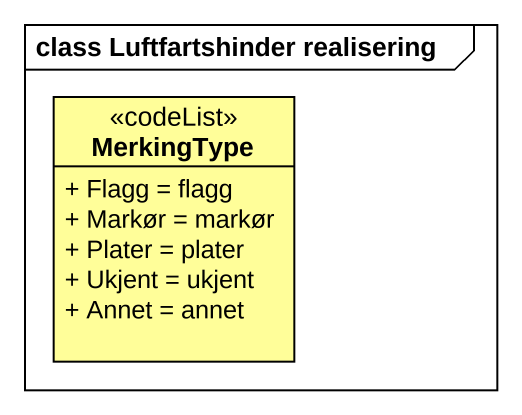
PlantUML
@startuml
mainframe class Luftfartshinder realisering
hide circle
hide empty members
skinparam classAttributeIconSize 0
class MerkingType <<codeList>> #FFFE99 {
  + Flagg = flagg
  + Markør = markør
  + Plater = plater
  + Ukjent = ukjent
  + Annet = annet
}
@enduml
